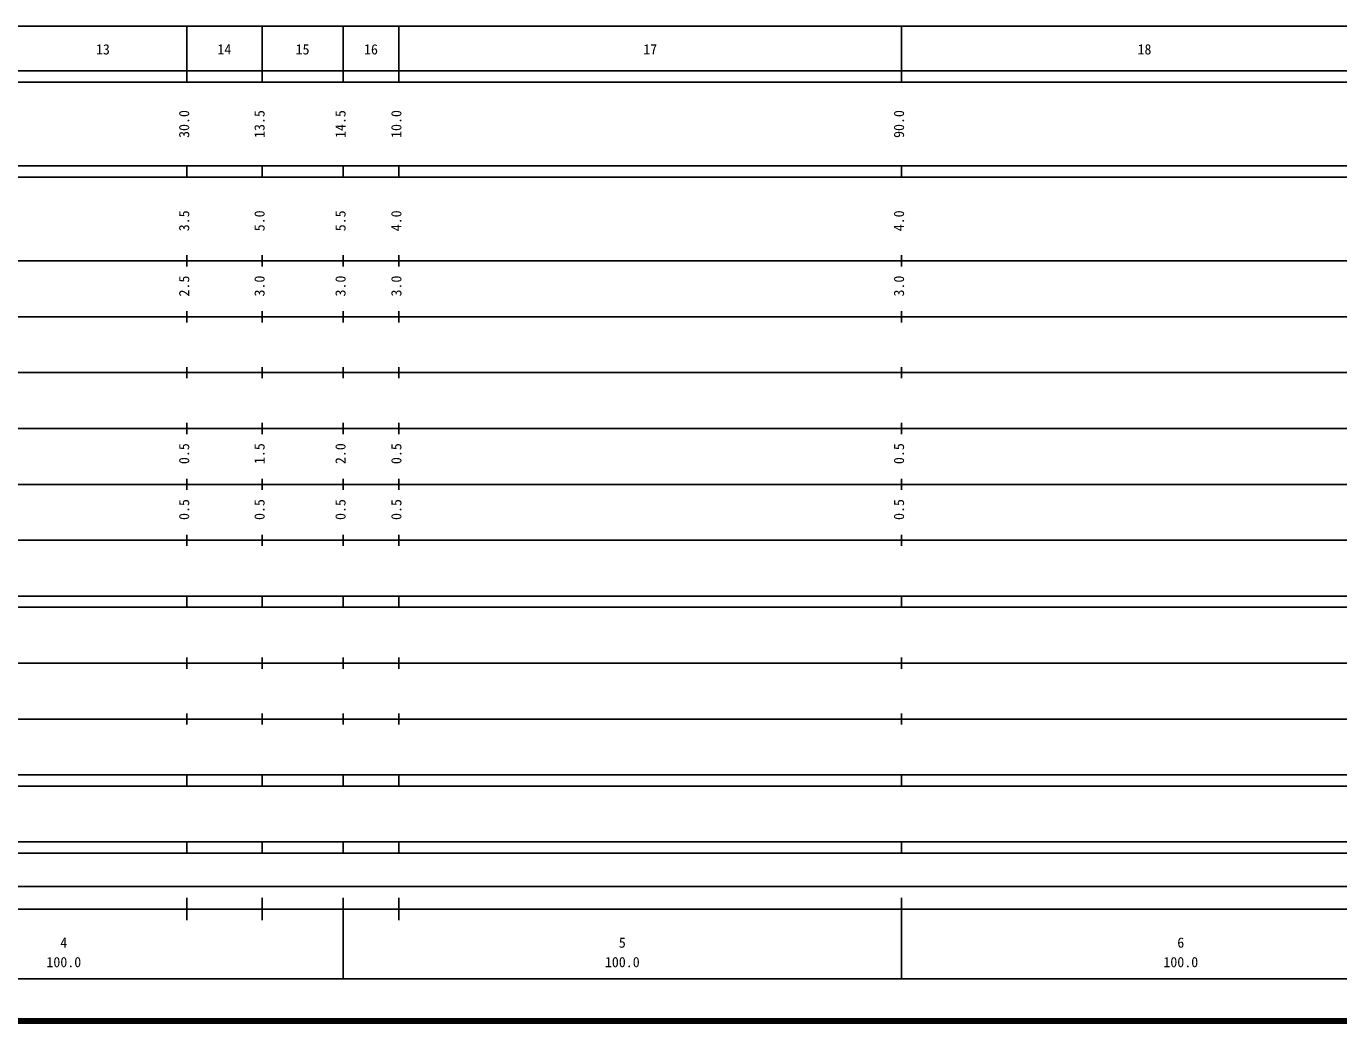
# Model space of a CAD drawing. Units: millimetres on the paper, enlarged 1000 times. Extents: x 40000 to 680000, y 20000 to 380000.
# Drawn here: x 211276 to 446286, y 20000 to 198000 of the extents above; entities that cross this region are included whole.
import ezdxf
from ezdxf.enums import TextEntityAlignment as Align

# ---------------------------------------------------------------- set-up
doc = ezdxf.new("R2010")
doc.units = ezdxf.units.MM
doc.header["$LTSCALE"] = 1000
doc.layers.add('M-TTL', color=2, linetype='Continuous', lineweight=140)
doc.layers.add('M-TTL-BAND', color=7, linetype='Continuous', lineweight=25)
doc.styles.add('ＭＳ ゴシック', font='')
doc.styles.get('ＭＳ ゴシック').set_extended_font_data('MS Gothic')

msp = doc.modelspace()

# ---------------------------------------------------------------- linework, layer by layer
at = {"layer": 'M-TTL'}
msp.add_line((40000, 20000), (680000, 20000), dxfattribs=at)
at = {"layer": 'M-TTL-BAND'}
for p, q in [((68000, 198000), (579000, 198000)), ((240000, 188000), (240000, 198000)), ((253500, 188000), (253500, 198000)), ((268000, 188000), (268000, 198000)), ((278000, 188000), (278000, 198000)), ((368000, 188000), (368000, 198000)), ((40000, 190000), (579000, 190000)), ((40000, 188000), (579000, 188000)), ((40000, 173000), (579000, 173000)), ((240000, 171000), (240000, 173000)), ((253500, 171000), (253500, 173000)), ((268000, 171000), (268000, 173000)), ((278000, 171000), (278000, 173000)), ((368000, 171000), (368000, 173000)), ((40000, 171000), (579000, 171000)), ((40000, 156000), (579000, 156000)), ((240000, 155000), (240000, 157000)), ((253500, 155000), (253500, 157000)), ((268000, 155000), (268000, 157000)), ((278000, 155000), (278000, 157000)), ((368000, 155000), (368000, 157000)), ((46000, 146000), (579000, 146000)), ((240000, 145000), (240000, 147000)), ((253500, 145000), (253500, 147000)), ((268000, 145000), (268000, 147000)), ((278000, 145000), (278000, 147000)), ((368000, 145000), (368000, 147000)), ((240000, 135000), (240000, 137000)), ((253500, 135000), (253500, 137000)), ((268000, 135000), (268000, 137000)), ((278000, 135000), (278000, 137000)), ((368000, 135000), (368000, 137000)), ((52000, 136000), (579000, 136000)), ((240000, 125000), (240000, 127000)), ((253500, 125000), (253500, 127000)), ((268000, 125000), (268000, 127000)), ((278000, 125000), (278000, 127000)), ((368000, 125000), (368000, 127000)), ((46000, 126000), (579000, 126000)), ((52000, 116000), (579000, 116000)), ((240000, 115000), (240000, 117000)), ((253500, 115000), (253500, 117000)), ((268000, 115000), (268000, 117000)), ((278000, 115000), (278000, 117000)), ((368000, 115000), (368000, 117000)), ((46000, 106000), (579000, 106000)), ((240000, 105000), (240000, 107000)), ((253500, 105000), (253500, 107000)), ((268000, 105000), (268000, 107000)), ((278000, 105000), (278000, 107000)), ((368000, 105000), (368000, 107000)), ((40000, 96000), (579000, 96000)), ((240000, 94000), (240000, 96000)), ((253500, 94000), (253500, 96000)), ((268000, 94000), (268000, 96000)), ((278000, 94000), (278000, 96000)), ((368000, 94000), (368000, 96000)), ((40000, 94000), (579000, 94000)), ((240000, 83000), (240000, 85000)), ((253500, 83000), (253500, 85000)), ((268000, 83000), (268000, 85000)), ((278000, 83000), (278000, 85000)), ((368000, 83000), (368000, 85000)), ((49000, 84000), (579000, 84000)), ((40000, 74000), (579000, 74000)), ((240000, 73000), (240000, 75000)), ((253500, 73000), (253500, 75000)), ((268000, 73000), (268000, 75000)), ((278000, 73000), (278000, 75000)), ((368000, 73000), (368000, 75000)), ((40000, 64000), (579000, 64000)), ((240000, 62000), (240000, 64000)), ((253500, 62000), (253500, 64000)), ((268000, 62000), (268000, 64000)), ((278000, 62000), (278000, 64000)), ((368000, 62000), (368000, 64000)), ((40000, 62000), (579000, 62000)), ((40000, 52000), (579000, 52000)), ((240000, 50000), (240000, 52000)), ((253500, 50000), (253500, 52000)), ((268000, 50000), (268000, 52000)), ((278000, 50000), (278000, 52000)), ((368000, 50000), (368000, 52000)), ((40000, 50000), (579000, 50000)), ((71000, 44000), (565000, 44000)), ((40000, 40000), (579000, 40000)), ((240000, 38000), (240000, 42000)), ((253500, 38000), (253500, 42000)), ((268000, 27500), (268000, 42000)), ((278000, 38000), (278000, 42000)), ((368000, 27500), (368000, 42000)), ((68000, 27500), (579000, 27500))]:
    msp.add_line(p, q, dxfattribs=at)

# ---------------------------------------------------------------- texts
at = {"layer": 'M-TTL-BAND', "style": 'ＭＳ ゴシック'}
for s, p in [('13', (225000, 192405)), ('14', (246750, 192405)), ('15', (260750, 192405)), ('16', (273000, 192405)), ('17', (323000, 192405)), ('18', (411500, 192405)), ('4', (218000, 32523)), ('5', (318000, 32523)), ('6', (418000, 32523)), ('100.0', (218000, 29033)), ('100.0', (318000, 29033)), ('100.0', (418000, 29033))]:
    msp.add_text(s, height=1833, dxfattribs=at).set_placement(p, align=Align.BOTTOM_CENTER)
for s, p in [('30.0', (241000, 180500)), ('13.5', (254500, 180500)), ('14.5', (269000, 180500)), ('10.0', (279000, 180500)), ('90.0', (369000, 180500)), ('3.5', (241000, 163174)), ('5.0', (254500, 163174)), ('5.5', (269000, 163174)), ('4.0', (279000, 163174)), ('4.0', (369000, 163174)), ('2.5', (241000, 151500)), ('3.0', (254500, 151500)), ('3.0', (269000, 151500)), ('3.0', (279000, 151500)), ('3.0', (369000, 151500)), ('0.5', (241000, 121500)), ('1.5', (254500, 121500)), ('2.0', (269000, 121500)), ('0.5', (279000, 121500)), ('0.5', (369000, 121500)), ('0.5', (241000, 111500)), ('0.5', (254500, 111500)), ('0.5', (269000, 111500)), ('0.5', (279000, 111500)), ('0.5', (369000, 111500))]:
    msp.add_text(s, height=1833, rotation=90, dxfattribs=at).set_placement(p, align=Align.BOTTOM_CENTER)

doc.saveas('drawing.dxf')
